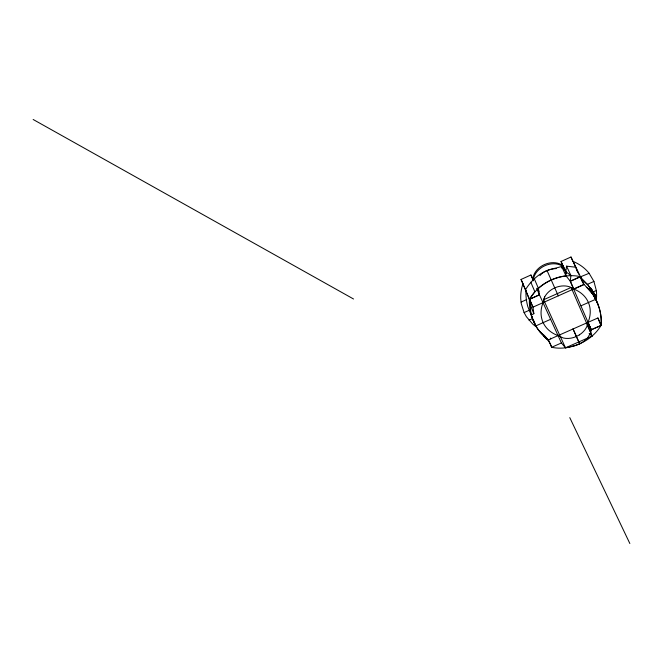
<?xml version="1.0" encoding="UTF-8"?>
<svg xmlns="http://www.w3.org/2000/svg" width="663" height="663" viewBox="0 0 663 663"><rect width="100%" height="100%" fill="white"/><g stroke="black" fill="none" stroke-linecap="round" stroke-linejoin="round"><path stroke-width="0.99" d="M539.939 275.568C545.276 269.161 554.285 268.954 561.627 266.443L565.995 275.841L570.221 281.145L591.247 329.776L601.109 325.425C602.178 313.359 598.134 301.334 591.147 291.596C597.985 301.508 602.037 313.243 601.109 325.425L591.164 329.826L587.932 322.873M565.829 271.739L566.542 266.161L575.89 267.23M566.542 266.161L570.951 275.543L570.221 281.145L580.39 276.604C581.965 285.14 590.103 289.068 594.04 296.262M543.022 302.643L544.704 296.916A18.042 13.865 -24.1 0 1 571.125 287.469L573.603 289.01A38.512 29.396 -23.3 0 1 588.031 322.334L591.164 329.826M530.806 302.916C529.563 310.715 531.759 318.795 535.687 325.55C539.549 334.061 549.163 338.089 551.633 347.288A39.117 29.736 -23.9 0 0 565.481 347.826L574.995 345.688L579.661 343.89L573.031 328.972M586.523 322.989L587.948 322.384L587.377 325.168A17.686 13.376 -23.8 0 1 579.354 334.89M587.459 325.119L588.023 322.351M587.111 324.746L590.708 332.635L591.313 329.826L588.056 322.823M597.852 318L601.026 325.458C593.567 338.047 579.727 345.788 565.481 347.826L543.585 299.751L544.704 296.916M587.542 338.08L590.741 332.577M556.323 268.581C543.42 268.996 531.975 279.156 525.477 289.714L529.464 299.262C539.467 282.272 561.047 272.51 580.39 276.604L570.992 257.012L561.039 261.479L562.912 265.822M579.661 343.882L584.095 341.246L587.758 337.89M590.75 289.681C590.062 289.681 590.111 286.209 591.885 289.922M589.995 288.571L590.683 288.007M590.02 288.587L590.799 288.248L591.578 289.532M591.471 289.275C591.123 288.828 589.283 289.69 590.89 288.413M591.504 289.358C588.976 290.651 592.78 287.957 591.006 290.17C593.186 289.242 589.523 291.04 591.603 289.466M591.786 289.797L591.023 290.212C591.388 291.612 592.39 289.748 591.827 289.913M592.158 292.002C590.592 290.527 592.639 291.098 592.797 291.463C592.382 289.109 591.089 292.955 592.929 291.571L593.609 292.748M591.852 291.496L592.573 291.09M592.681 292.723C591.595 292.051 592.432 290.361 593.236 292.068M592.001 291.637L592.805 291.38M593.037 291.753L592.316 292.159L593.484 294.123L593.153 293.477L595.001 296.477L594.62 295.814L595.341 295.408L595.722 296.071M592.664 292.69C593.393 290.933 594.653 294.944 594.031 293.402M592.888 293.154L593.675 292.822M594.603 295.781L593.244 293.676L593.965 293.27L594.711 294.488L593.99 294.894M593.103 293.419L594.272 293.701M594.462 294.123C596.037 294.985 592.084 293.999 594.106 293.527M593.559 294.107C595.175 294.587 593.252 292.317 594.065 293.377M593.675 294.339L594.396 293.933M594.479 294.148L593.733 294.505L594.52 294.215M594.868 294.687L595.125 295.126L594.239 295.267C595.515 294.372 594.728 295.325 594.272 295.275M594.313 295.333L595.026 294.927M594.371 295.491L595.092 295.085M594.545 295.673C596.667 295.466 595.233 296.228 594.935 296.369M594.736 295.996L595.449 295.59M595.457 297.148L595.971 296.411L596.41 297.198L595.689 297.604L595.208 296.825L595.606 297.472M595.241 296.833L595.523 297.264L596.17 296.742M595.598 297.422L596.36 297.082M579.421 334.865L576.329 336.531A17.702 13.393 -23.8 0 1 563.335 338.006L558.064 335.602A38.686 29.462 -24.6 0 1 543.022 302.659M544.257 336.464L547.174 339.075C539.566 332.851 533.889 324.497 531.262 315.008L533.872 313.707L532.977 307.143L529.538 298.93L530.441 305.469L533.872 313.707M558.064 335.602L559.589 334.898M531.262 315.008A81.756 62.214 -26.3 0 1 529.381 299.403L521.043 279.446L530.93 275.004L532.886 279.297M561.768 267.811L563.608 266.99A17.826 13.898 -24.4 0 0 544.878 265.714A17.826 13.898 -24.4 0 0 533.317 280.557M561.851 267.985L563.691 267.164L565.572 271.507M521.093 302.063L526.745 299.543M543.585 299.751L571.125 287.469L590.708 332.635M583.738 284.493L532.977 307.143L529.339 299.32L539.442 294.803L538.356 288.214L534.262 278.725M526.082 290.742L522.9 283.897A58.518 45.009 -25.1 0 0 520.745 298.847L521.259 303.629L524.085 312.58L529.571 310.143M587.343 284.377L593.932 281.435L589.117 273.289A57.209 44.148 -23.2 0 0 573.089 261.388L577.539 271.863M528.991 320.179L532.555 318.588M535.704 325.939L550.621 319.317M580.904 305.85L595.946 299.179M548.226 339.953L544.53 335.669L543.784 336L548.226 339.953L597.985 317.942L601.109 325.425M590.551 332.511L592.183 336.042L565.481 347.826L561.42 342.962L551.633 347.288L548.301 339.365M580.713 276.736L589.117 273.289M592.639 292.06L596.335 290.551L593.932 281.435M530.574 307.027L531.113 307.085M33.15 119.481L353.536 298.996M561.627 266.443L565.779 271.673L570.951 275.543M583.506 280.971L588.462 285.562L591.844 291.156L587.965 284.991L580.788 277.474M539.458 331.293L544.53 335.669M589.142 333.506L592.034 336.108L590.418 332.627M586.705 287.187L591.868 293.079M592.838 292.988L593.567 292.574M596.31 297.016L596.087 296.601M591.794 289.872L592.117 290.394M591.255 288.919L590.526 289.35M593.327 294.77L595.764 299.253M524.085 312.58L526.364 316.665L532.48 323.817A58.518 45.009 -25.1 0 0 536.259 326.826M590.203 288.853L589.979 288.538M591.396 290.792L591.106 290.328M592.415 290.767L591.653 291.19M592.515 292.474C594.04 290.974 592.349 293.353 592.208 291.977M595.043 297.77L598.159 305.071M576.429 269.236L578.84 274.283M569.782 417.64L629.85 543.519M561.039 261.479L566.592 273.396M521.043 279.446L523.422 284.568M550.854 338.793L550.423 338.13L550.746 338.843M561.42 342.962L539.442 294.803L529.381 299.403L534.85 291.695L530.79 282.189M532.29 317.668L527.856 306.762A81.085 62.04 -26.4 0 1 525.958 291.206M546.992 270.487L558.296 295.839M573.072 328.947L579.702 343.865M537.527 288.33L538.903 291.513M530.93 275.004L533.4 280.756M536.64 288.289L539.475 294.894M593.004 293.891L594.951 298.441M570.992 257.012L572.84 261.363M533.607 320.345L535.886 325.856M532.223 317.154L533.044 320.047M565.779 271.673L565.995 275.841A39.432 30.158 -24 0 0 538.356 288.214M596.335 290.551A57.209 44.148 -23.2 0 1 596.252 300.198M532.837 279.43A17.802 13.89 -24.4 0 1 544.373 264.595A17.802 13.89 -24.4 0 1 563.086 265.871M580.564 276.769L570.395 281.311L573.793 289.176L583.912 284.659L580.564 276.769"/></g></svg>
